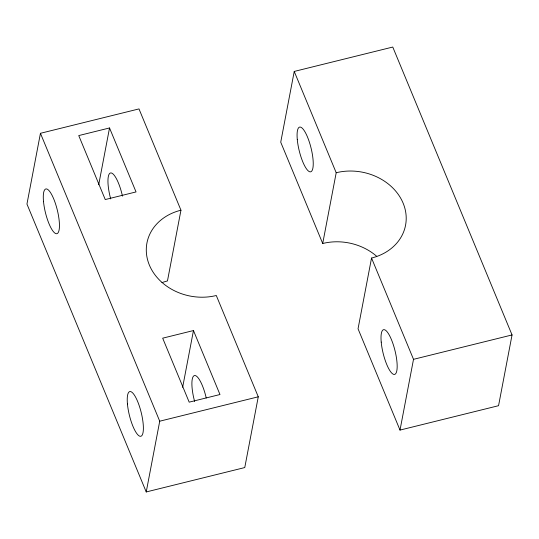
<?xml version="1.0" encoding="UTF-8"?>
<svg xmlns="http://www.w3.org/2000/svg" width="539" height="539" viewBox="0 0 539 539"><rect width="100%" height="100%" fill="white"/><g stroke="black" fill="none" stroke-linecap="round" stroke-linejoin="round"><path stroke-width="0.81" d="M40.445 133.301L26.95 204.059L146.231 491.952L244.767 467.562L258.269 396.805L216.294 295.507A52.62 44.03 10.8 0 1 149.357 265.053A52.62 44.03 10.8 0 1 180.956 210.203L138.988 108.912L40.445 133.301L159.726 421.195L146.231 491.952M98.704 184.729L109.532 127.959L78.741 135.579L105.246 199.558L136.037 191.931L109.532 127.959M180.956 210.203L167.461 280.96A52.62 44.03 10.8 0 0 161.949 282.631M182.64 387.319L193.467 330.548L162.677 338.175L189.182 402.148L219.973 394.528L193.467 330.548M294.233 71.438L336.201 172.736A52.62 44.03 10.8 0 1 403.138 203.19A52.62 44.03 10.8 0 1 371.539 258.04L358.044 328.797L400.012 430.088L498.555 405.699L512.05 334.941L392.769 47.048L294.233 71.438L280.731 142.195L322.706 243.493A52.62 44.03 10.8 0 1 376.734 256.328M322.706 243.493L336.201 172.736M400.012 430.088L413.514 359.331L371.539 258.04M159.726 421.195L258.269 396.805M413.514 359.331L512.05 334.941M194.633 401.488A23.022 6.07 76.1 0 1 194.363 375.589A23.022 6.07 76.1 0 1 206.228 397.984M110.69 198.898A23.022 6.07 76.1 0 1 110.522 172.972A23.022 6.07 76.1 0 1 122.461 196.122M381.214 342.09A23.022 6.07 76.1 0 0 394.609 374.41A23.022 6.07 76.1 0 0 391.455 339.678A23.022 6.07 76.1 0 0 381.214 342.09M297.279 139.5A23.022 6.07 76.1 0 0 310.666 171.82A23.022 6.07 76.1 0 0 307.52 137.088A23.022 6.07 76.1 0 0 297.279 139.5M127.433 403.954A23.022 6.07 76.1 0 0 140.82 436.273A23.022 6.07 76.1 0 0 137.667 401.542A23.022 6.07 76.1 0 0 127.433 403.954M43.491 201.364A23.022 6.07 76.1 0 0 56.885 233.683A23.022 6.07 76.1 0 0 53.732 198.952A23.022 6.07 76.1 0 0 43.491 201.364"/></g></svg>
